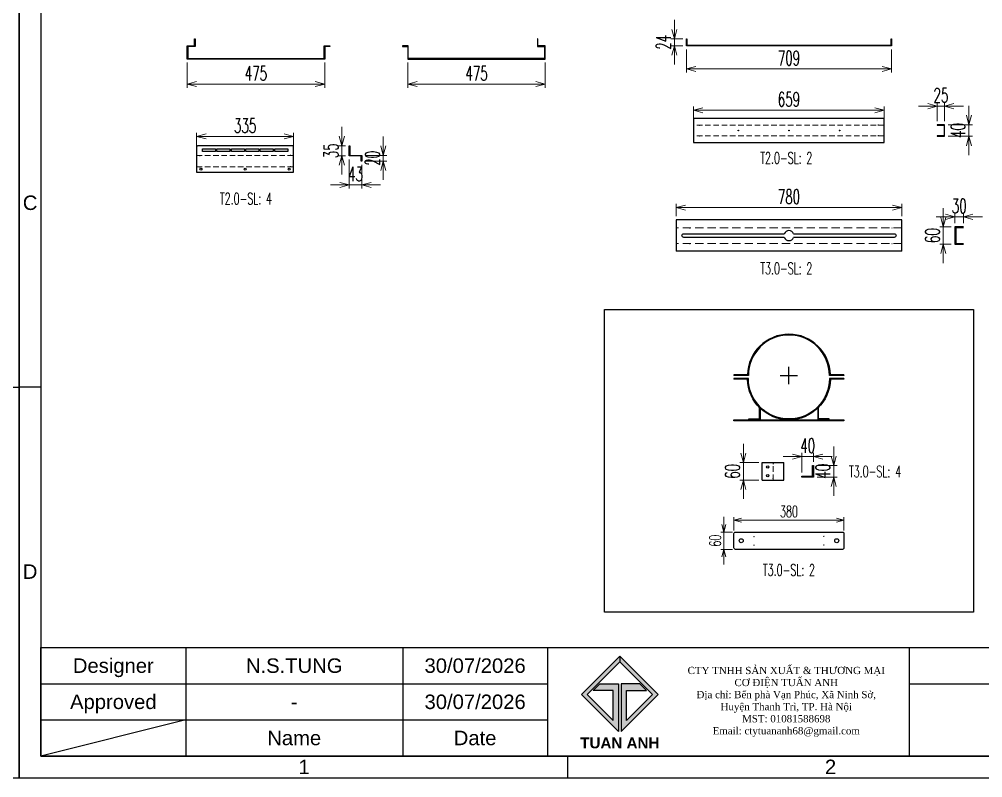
# Model space of a CAD drawing. Header units: millimetres. Extents: x -4798 to 103231, y 23514 to 54248.
# Drawn here: x 2627 to 5956, y 37689 to 40310 of the extents above; entities that cross this region are included whole.
import ezdxf
from ezdxf.enums import TextEntityAlignment as Align

# ---------------------------------------------------------------- set-up
doc = ezdxf.new("R2010")
doc.units = ezdxf.units.MM
doc.header["$LTSCALE"] = 3
doc.linetypes.add('HIDDEN', pattern=[9.525, 6.35, -3.175])
for name, color, linetype in [('@.0.DM. NÉT CHÍNH', 7, 'Continuous'), ('@.DM. DẤU', 1, 'Continuous'), ('@.DM. NÉT CHÍNH', 7, 'Continuous'), ('@.TEXT', 7, 'Continuous'), ('@.VISIBLE', 7, 'Continuous'), ('dim', 7, 'Continuous'), ('S-DIM', 7, 'Continuous')]:
    doc.layers.add(name, color=color, linetype=linetype)
doc.layers.add('@.DM. KÍCH THƯỚC', color=8, linetype='Continuous', lineweight=20, transparency=0.2)
doc.layers.add('@.DM. NÉT ĐỨT', color=8, linetype='HIDDEN', lineweight=9)
doc.styles.add('Ann_w01', font='romans.shx', dxfattribs={"width": 0.6, "bigfont": 'chineset.shx'})
doc.styles.add('Arial', font='arial.ttf')
doc.dimstyles.new('Dim 01_SC20', dxfattribs={"dimscale": 20, "dimtxt": 2, "dimasz": 1.3, "dimexe": 0.5, "dimexo": 0.5, "dimgap": 0.5, "dimtad": 1, "dimdec": 1, "dimzin": 12, "dimdsep": 46, "dimtxsty": 'Ann_w01', "dimblk": 'OPEN30', "dimcen": 1.5, "dimclrd": 6, "dimclre": 6, "dimclrt": 3, "dimadec": 1, "dimazin": 3, "dimtm": 1e-09, "dimtfac": 1, "dimtdec": 1, "dimtix": 1, "dimtmove": 0, "dimatfit": 3, "dimldrblk": 'OPEN30', "dimfxl": 0, "dimtolj": 1, "dimlwd": 0, "dimlwe": 0, "dimarcsym": 0})
doc.dimstyles.new('Dim 01_SC25', dxfattribs={"dimscale": 25, "dimtxt": 2, "dimasz": 1.3, "dimexe": 0.5, "dimexo": 0.5, "dimgap": 0.5, "dimtad": 1, "dimdec": 1, "dimzin": 12, "dimdsep": 46, "dimtxsty": 'Ann_w01', "dimblk": 'OPEN30', "dimcen": 1.5, "dimclrd": 6, "dimclre": 6, "dimclrt": 3, "dimadec": 1, "dimazin": 3, "dimtm": 1e-09, "dimtfac": 1, "dimtdec": 1, "dimtix": 1, "dimtmove": 0, "dimatfit": 3, "dimldrblk": 'OPEN30', "dimfxl": 0, "dimtolj": 1, "dimlwd": 0, "dimlwe": 0, "dimarcsym": 0})

# ---------------------------------------------------------------- blocks, each defined once
blk = doc.blocks.new('A$C4dbb82d6')
at = {"layer": '@.VISIBLE'}
h = blk.add_hatch(color=30, dxfattribs=at)
h.dxf.hatch_style = 1
h.paths.add_polyline_path([(0.214, 4.973), (3.625, 1.562), (3.625, 5.973), (1.922, 5.973), (1.297, 5.348), (3.125, 5.348), (3.125, 2.593), (0.745, 4.973), (3.75, 7.978), (3.75, 8.509)])
h = blk.add_hatch(color=150, dxfattribs=at)
h.dxf.hatch_style = 1
h.paths.add_polyline_path([(6.755, 4.973), (4.375, 2.593), (4.375, 5.348), (6.203, 5.348), (5.578, 5.973), (3.875, 5.973), (3.875, 1.562), (7.286, 4.973), (3.75, 8.509), (3.75, 7.978)])
at = {"layer": '@.VISIBLE', "color": 30}
blk.add_lwpolyline([(3.625, 5.973), (3.625, 1.562), (0.214, 4.973), (3.75, 8.509), (3.75, 7.978), (0.745, 4.973), (3.125, 2.593), (3.125, 5.348), (1.297, 5.348), (1.922, 5.973)], close=True, dxfattribs=at)
at = {"layer": '@.VISIBLE', "color": 150}
blk.add_lwpolyline([(3.875, 5.973), (3.875, 1.562), (7.286, 4.973), (3.75, 8.509), (3.75, 7.978), (6.755, 4.973), (4.375, 2.593), (4.375, 5.348), (6.203, 5.348), (5.578, 5.973)], close=True, dxfattribs=at)
at = {"layer": '@.VISIBLE', "color": 30, "insert": (3.75, 0.509), "char_height": 1, "attachment_point": 5, "style": 'Ann_w01'}
blk.add_mtext_dynamic_manual_height_columns('{\\fArial|b1|i0|c0|p34;\\W1;TUAN ANH}', width=7.5, gutter_width=49.599, heights=[0], dxfattribs=at)
blk = doc.blocks.new('KHUNG BAN VE (Made by Tung)')
at = {"layer": '@.VISIBLE', "color": 8}
for p, q in [((3, 54), (0, 54)), ((294, 54), (297, 54)), ((23, 18), (23, 3)), ((53, 18), (53, 3)), ((73, 18), (73, 3)), ((123, 18), (123, 3)), ((3, 13), (73, 13)), ((123, 13), (294, 13)), ((3, 8), (73, 8)), ((23, 8), (3, 3)), ((75.75, 3), (75.75, 0))]:
    blk.add_line(p, q, dxfattribs=at)
for points in [[(0, 0), (297, 0), (297, 210), (0, 210)], [(3, 3), (294, 3), (294, 207), (3, 207)], [(3, 18), (294, 18), (294, 3), (3, 3)]]:
    blk.add_lwpolyline(points, close=True, dxfattribs=at)
at = {"xscale": 1.5, "yscale": 1.5, "zscale": 1.5}
blk.add_blockref('A$C4dbb82d6', (77.375, 4.041), dxfattribs=at)
at = {"layer": '@.TEXT', "color": 1, "style": 'Arial'}
for s, p in [('C', (1.5, 79.5)), ('D', (1.5, 28.5)), ('30/07/2026', (63, 15.5)), ('30/07/2026', (63, 10.5)), ('1', (39.375, 1.5)), ('2', (112.125, 1.5))]:
    blk.add_text(s, height=2, dxfattribs=at).set_placement(p, align=Align.MIDDLE_CENTER)
at = {"layer": '@.TEXT', "color": 2, "style": 'Arial'}
for s, p in [('Designer', (13, 15.5)), ('Approved', (13, 10.5)), ('Name', (38, 5.5)), ('Date', (63, 5.5))]:
    blk.add_text(s, height=2, dxfattribs=at).set_placement(p, align=Align.MIDDLE_CENTER)
at = {"layer": '@.TEXT', "color": 1, "style": 'Arial'}
for tag, height, p in [('DESIGNER_NAME', 2, (38, 15.5)), ('PROJECT_CODE', 2, (258.5, 15.5)), ('SCALE', 2, (289, 15.5)), ('APPROVED_NAME', 2, (38, 10.5)), ('CUSTOMER_NAME', 2, (258.5, 10.5)), ('PAGE', 2, (289, 10.5)), ('DRAWING_NAME', 4, (173, 8)), ('TOTAL', 2, (289, 5.5))]:
    blk.add_attdef(tag, text='', height=height, dxfattribs=at).set_placement(p, align=Align.MIDDLE_CENTER)
at = {"layer": '@.VISIBLE', "color": 30, "insert": (106, 10.5), "char_height": 1, "attachment_point": 5, "style": 'Ann_w01'}
blk.add_mtext_dynamic_manual_height_columns('{\\fTimes New Roman|b0|i0|c0|p18;\\W1;CTY TNHH SẢN XUẤT & THƯƠNG MẠI CƠ ĐIỆN TUẤN ANH\\PĐịa chỉ: Bến phà Vạn Phúc, Xã Ninh Sở, Huyện Thanh Trì, TP. Hà Nội\\PMST: 01081588698\\PEmail: ctytuananh68@gmail.com}', width=28.70976, gutter_width=99.197, heights=[0], dxfattribs=at)
blk = doc.blocks.new('_Open30')
at = {"color": 0, "linetype": 'ByBlock', "lineweight": -2}
for p, q in [((-1, 0.27), (0, 0)), ((0, 0), (-1, -0.27)), ((0, 0), (-1, 0))]:
    blk.add_line(p, q, dxfattribs=at)
blk = doc.blocks.new('*D198')
at = {"layer": '@.DM. KÍCH THƯỚC', "color": 6, "lineweight": 0}
for p, q in [((3207.3, 40160.5), (3207.3, 40073.9)), ((3682.3, 40160.5), (3682.3, 40073.9)), ((3239.8, 40086.4), (3649.8, 40086.4))]:
    blk.add_line(p, q, dxfattribs=at)
at = {"layer": 'Defpoints', "color": 0}
for p in [(3207.3, 40173), (3682.3, 40173), (3682.3, 40086.4)]:
    blk.add_point(p, dxfattribs=at)
at = {"layer": '@.DM. KÍCH THƯỚC', "color": 6, "lineweight": 0, "xscale": 32.5, "yscale": 32.5, "zscale": 32.5, "rotation": 180}
blk.add_blockref('_Open30', (3207.3, 40086.4), dxfattribs=at)
at = {"layer": '@.DM. KÍCH THƯỚC', "color": 6, "lineweight": 0, "xscale": 32.5, "yscale": 32.5, "zscale": 32.5}
blk.add_blockref('_Open30', (3682.3, 40086.4), dxfattribs=at)
at = {"layer": '@.DM. KÍCH THƯỚC', "color": 3, "insert": (3444.8, 40123.9), "char_height": 50, "attachment_point": 5, "style": 'Ann_w01'}
blk.add_mtext('\\A1;475', dxfattribs=at)
blk = doc.blocks.new('*D199')
at = {"layer": '@.DM. KÍCH THƯỚC', "color": 6, "lineweight": 0}
for p, q in [((3969.2, 40160.5), (3969.2, 40073.9)), ((4444.2, 40160.5), (4444.2, 40073.9)), ((4411.7, 40086.4), (4001.7, 40086.4))]:
    blk.add_line(p, q, dxfattribs=at)
at = {"layer": 'Defpoints', "color": 0}
for p in [(3969.2, 40173), (4444.2, 40173), (3969.2, 40086.4)]:
    blk.add_point(p, dxfattribs=at)
at = {"layer": '@.DM. KÍCH THƯỚC', "color": 6, "lineweight": 0, "xscale": 32.5, "yscale": 32.5, "zscale": 32.5, "rotation": 180}
blk.add_blockref('_Open30', (3969.2, 40086.4), dxfattribs=at)
at = {"layer": '@.DM. KÍCH THƯỚC', "color": 6, "lineweight": 0, "xscale": 32.5, "yscale": 32.5, "zscale": 32.5}
blk.add_blockref('_Open30', (4444.2, 40086.4), dxfattribs=at)
at = {"layer": '@.DM. KÍCH THƯỚC', "color": 3, "insert": (4206.7, 40123.9), "char_height": 50, "attachment_point": 5, "style": 'Ann_w01'}
blk.add_mtext('\\A1;475', dxfattribs=at)
blk = doc.blocks.new('*D200')
at = {"layer": '@.DM. KÍCH THƯỚC', "color": 6, "lineweight": 0}
for p, q in [((3741.5, 39905.9), (3741.5, 39938.4)), ((3754.6, 39873.4), (3729, 39873.4)), ((3741.5, 39838.4), (3741.5, 39873.4)), ((3754.6, 39838.4), (3729, 39838.4)), ((3741.5, 39805.9), (3741.5, 39773.4))]:
    blk.add_line(p, q, dxfattribs=at)
at = {"layer": 'Defpoints', "color": 0}
for p in [(3741.5, 39873.4), (3767.1, 39873.4), (3767.1, 39838.4)]:
    blk.add_point(p, dxfattribs=at)
at = {"layer": '@.DM. KÍCH THƯỚC', "color": 6, "lineweight": 0, "xscale": 32.5, "yscale": 32.5, "zscale": 32.5}
for p, rotation in [((3741.5, 39873.4), 270), ((3741.5, 39838.4), 90)]:
    blk.add_blockref('_Open30', p, dxfattribs=dict(at, rotation=rotation))
at = {"layer": '@.DM. KÍCH THƯỚC', "color": 3, "insert": (3704, 39855.9), "char_height": 50, "attachment_point": 5, "rotation": 90, "style": 'Ann_w01'}
blk.add_mtext('\\A1;35', dxfattribs=at)
blk = doc.blocks.new('*D201')
at = {"layer": '@.DM. KÍCH THƯỚC', "color": 6, "lineweight": 0}
for p, q in [((3239.8, 39794.7), (3239.8, 39918)), ((3574.8, 39794.7), (3574.8, 39918)), ((3272.3, 39905.5), (3542.3, 39905.5))]:
    blk.add_line(p, q, dxfattribs=at)
at = {"layer": 'Defpoints', "color": 0}
for p in [(3574.8, 39905.5), (3239.8, 39782.2), (3574.8, 39782.2)]:
    blk.add_point(p, dxfattribs=at)
at = {"layer": '@.DM. KÍCH THƯỚC', "color": 6, "lineweight": 0, "xscale": 32.5, "yscale": 32.5, "zscale": 32.5, "rotation": 180}
blk.add_blockref('_Open30', (3239.8, 39905.5), dxfattribs=at)
at = {"layer": '@.DM. KÍCH THƯỚC', "color": 6, "lineweight": 0, "xscale": 32.5, "yscale": 32.5, "zscale": 32.5}
blk.add_blockref('_Open30', (3574.8, 39905.5), dxfattribs=at)
at = {"layer": '@.DM. KÍCH THƯỚC', "color": 3, "insert": (3407.3, 39943), "char_height": 50, "attachment_point": 5, "style": 'Ann_w01'}
blk.add_mtext('\\A1;335', dxfattribs=at)
blk = doc.blocks.new('*D202')
at = {"layer": '@.DM. KÍCH THƯỚC', "color": 6, "lineweight": 0}
for p, q in [((3884.8, 39872.4), (3884.8, 39904.9)), ((3822.6, 39839.9), (3897.3, 39839.9)), ((3822.6, 39819.9), (3897.3, 39819.9)), ((3884.8, 39819.9), (3884.8, 39839.9)), ((3884.8, 39787.4), (3884.8, 39754.9))]:
    blk.add_line(p, q, dxfattribs=at)
at = {"layer": 'Defpoints', "color": 0}
for p in [(3810.1, 39839.9), (3810.1, 39819.9), (3884.8, 39839.9)]:
    blk.add_point(p, dxfattribs=at)
at = {"layer": '@.DM. KÍCH THƯỚC', "color": 6, "lineweight": 0, "xscale": 32.5, "yscale": 32.5, "zscale": 32.5}
for p, rotation in [((3884.8, 39839.9), 270), ((3884.8, 39819.9), 90)]:
    blk.add_blockref('_Open30', p, dxfattribs=dict(at, rotation=rotation))
at = {"layer": '@.DM. KÍCH THƯỚC', "color": 3, "insert": (3847.3, 39829.9), "char_height": 50, "attachment_point": 5, "rotation": 90, "style": 'Ann_w01'}
blk.add_mtext('\\A1;20', dxfattribs=at)
blk = doc.blocks.new('*D171')
at = {"layer": '@.DM. KÍCH THƯỚC', "color": 6, "lineweight": 0}
for p, q in [((3767.1, 39825.9), (3767.1, 39725.3)), ((3810.1, 39807.4), (3810.1, 39725.3)), ((3734.6, 39737.8), (3702.1, 39737.8)), ((3767.1, 39737.8), (3810.1, 39737.8)), ((3842.6, 39737.8), (3875.1, 39737.8))]:
    blk.add_line(p, q, dxfattribs=at)
at = {"layer": 'Defpoints', "color": 0}
for p in [(3767.1, 39838.4), (3810.1, 39819.9), (3810.1, 39737.8)]:
    blk.add_point(p, dxfattribs=at)
at = {"layer": '@.DM. KÍCH THƯỚC', "color": 6, "lineweight": 0, "xscale": 32.5, "yscale": 32.5, "zscale": 32.5}
blk.add_blockref('_Open30', (3767.1, 39737.8), dxfattribs=at)
at = {"layer": '@.DM. KÍCH THƯỚC', "color": 6, "lineweight": 0, "xscale": 32.5, "yscale": 32.5, "zscale": 32.5, "rotation": 180}
blk.add_blockref('_Open30', (3810.1, 39737.8), dxfattribs=at)
at = {"layer": '@.DM. KÍCH THƯỚC', "color": 3, "insert": (3788.6, 39775.3), "char_height": 50, "attachment_point": 5, "style": 'Ann_w01'}
blk.add_mtext('\\A1;43', dxfattribs=at)
blk = doc.blocks.new('*D229')
at = {"layer": '@.DM. KÍCH THƯỚC', "color": 6, "lineweight": 0}
for p, q in [((4931.8, 40206.5), (4931.8, 40126.2)), ((5640.8, 40206.5), (5640.8, 40126.2)), ((4964.3, 40138.7), (5608.3, 40138.7))]:
    blk.add_line(p, q, dxfattribs=at)
at = {"layer": 'Defpoints', "color": 0}
for p in [(4931.8, 40219), (5640.8, 40219), (5640.8, 40138.7)]:
    blk.add_point(p, dxfattribs=at)
at = {"layer": '@.DM. KÍCH THƯỚC', "color": 6, "lineweight": 0, "xscale": 32.5, "yscale": 32.5, "zscale": 32.5, "rotation": 180}
blk.add_blockref('_Open30', (4931.8, 40138.7), dxfattribs=at)
at = {"layer": '@.DM. KÍCH THƯỚC', "color": 6, "lineweight": 0, "xscale": 32.5, "yscale": 32.5, "zscale": 32.5}
blk.add_blockref('_Open30', (5640.8, 40138.7), dxfattribs=at)
at = {"layer": '@.DM. KÍCH THƯỚC', "color": 3, "insert": (5286.3, 40176.2), "char_height": 50, "attachment_point": 5, "style": 'Ann_w01'}
blk.add_mtext('\\A1;709', dxfattribs=at)
blk = doc.blocks.new('*D230')
at = {"layer": '@.DM. KÍCH THƯỚC', "color": 6, "lineweight": 0}
for p, q in [((4890.4, 40275.5), (4890.4, 40308)), ((4919.3, 40243), (4877.9, 40243)), ((4919.3, 40219), (4877.9, 40219)), ((4890.4, 40243), (4890.4, 40219)), ((4890.4, 40186.5), (4890.4, 40154))]:
    blk.add_line(p, q, dxfattribs=at)
at = {"layer": 'Defpoints', "color": 0}
for p in [(4890.4, 40219), (4931.8, 40243), (4931.8, 40219)]:
    blk.add_point(p, dxfattribs=at)
at = {"layer": '@.DM. KÍCH THƯỚC', "color": 6, "lineweight": 0, "xscale": 32.5, "yscale": 32.5, "zscale": 32.5}
for p, rotation in [((4890.4, 40243), 270), ((4890.4, 40219), 90)]:
    blk.add_blockref('_Open30', p, dxfattribs=dict(at, rotation=rotation))
at = {"layer": '@.DM. KÍCH THƯỚC', "color": 3, "insert": (4852.9, 40231), "char_height": 50, "attachment_point": 5, "rotation": 90, "style": 'Ann_w01'}
blk.add_mtext('\\A1;24', dxfattribs=at)
blk = doc.blocks.new('*D234')
at = {"layer": '@.DM. KÍCH THƯỚC', "color": 6, "lineweight": 0}
for p, q in [((5908, 39978.5), (5908, 40011)), ((5836.4, 39946), (5920.5, 39946)), ((5908, 39946), (5908, 39906)), ((5836.4, 39906), (5920.5, 39906)), ((5908, 39873.5), (5908, 39841))]:
    blk.add_line(p, q, dxfattribs=at)
at = {"layer": 'Defpoints', "color": 0}
for p in [(5823.9, 39946), (5823.9, 39906), (5908, 39906)]:
    blk.add_point(p, dxfattribs=at)
at = {"layer": '@.DM. KÍCH THƯỚC', "color": 6, "lineweight": 0, "xscale": 32.5, "yscale": 32.5, "zscale": 32.5}
for p, rotation in [((5908, 39946), 270), ((5908, 39906), 90)]:
    blk.add_blockref('_Open30', p, dxfattribs=dict(at, rotation=rotation))
at = {"layer": '@.DM. KÍCH THƯỚC', "color": 3, "insert": (5870.5, 39926), "char_height": 50, "attachment_point": 5, "rotation": 90, "style": 'Ann_w01'}
blk.add_mtext('\\A1;40', dxfattribs=at)
blk = doc.blocks.new('*D235')
at = {"layer": '@.DM. KÍCH THƯỚC', "color": 6, "lineweight": 0}
for p, q in [((5798.9, 39958.5), (5798.9, 40022.5)), ((5823.9, 39958.5), (5823.9, 40022.5)), ((5766.4, 40010), (5733.9, 40010)), ((5798.9, 40010), (5823.9, 40010)), ((5856.4, 40010), (5888.9, 40010))]:
    blk.add_line(p, q, dxfattribs=at)
at = {"layer": 'Defpoints', "color": 0}
for p in [(5823.9, 40010), (5798.9, 39946), (5823.9, 39946)]:
    blk.add_point(p, dxfattribs=at)
at = {"layer": '@.DM. KÍCH THƯỚC', "color": 6, "lineweight": 0, "xscale": 32.5, "yscale": 32.5, "zscale": 32.5}
blk.add_blockref('_Open30', (5798.9, 40010), dxfattribs=at)
at = {"layer": '@.DM. KÍCH THƯỚC', "color": 6, "lineweight": 0, "xscale": 32.5, "yscale": 32.5, "zscale": 32.5, "rotation": 180}
blk.add_blockref('_Open30', (5823.9, 40010), dxfattribs=at)
at = {"layer": '@.DM. KÍCH THƯỚC', "color": 3, "insert": (5811.4, 40047.5), "char_height": 50, "attachment_point": 5, "style": 'Ann_w01'}
blk.add_mtext('\\A1;25', dxfattribs=at)
blk = doc.blocks.new('*D236')
at = {"layer": '@.DM. KÍCH THƯỚC', "color": 6, "lineweight": 0}
for p, q in [((4956.8, 39896.9), (4956.8, 40008.6)), ((5583.3, 39996.1), (4989.3, 39996.1)), ((5615.8, 39896.9), (5615.8, 40008.6))]:
    blk.add_line(p, q, dxfattribs=at)
at = {"layer": 'Defpoints', "color": 0}
for p in [(4956.8, 39996.1), (4956.8, 39884.4), (5615.8, 39884.4)]:
    blk.add_point(p, dxfattribs=at)
at = {"layer": '@.DM. KÍCH THƯỚC', "color": 6, "lineweight": 0, "xscale": 32.5, "yscale": 32.5, "zscale": 32.5, "rotation": 180}
blk.add_blockref('_Open30', (4956.8, 39996.1), dxfattribs=at)
at = {"layer": '@.DM. KÍCH THƯỚC', "color": 6, "lineweight": 0, "xscale": 32.5, "yscale": 32.5, "zscale": 32.5}
blk.add_blockref('_Open30', (5615.8, 39996.1), dxfattribs=at)
at = {"layer": '@.DM. KÍCH THƯỚC', "color": 3, "insert": (5286.3, 40033.6), "char_height": 50, "attachment_point": 5, "style": 'Ann_w01'}
blk.add_mtext('\\A1;659', dxfattribs=at)
blk = doc.blocks.new('*U152')
at = {"layer": '@.DM. NÉT CHÍNH'}
blk.add_lwpolyline([(-22.5, 4.5), (22.5, 4.5), (22.5, -4.5), (-22.5, -4.5)], close=True, dxfattribs=at)
blk = doc.blocks.new('*U153')
at = {"layer": '@.VISIBLE', "color": 0, "linetype": 'ByBlock', "lineweight": -2}
for p in [(0, 0), (50, 0), (100, 0), (150, 0), (200, 0), (250, 0)]:
    blk.add_blockref('*U152', p, dxfattribs=at)
blk = doc.blocks.new('*D223')
at = {"layer": '@.DM. KÍCH THƯỚC', "color": 6, "lineweight": 0}
for p, q in [((4896.3, 39629.3), (4896.3, 39671.9)), ((5643.8, 39659.4), (4928.8, 39659.4)), ((5676.3, 39629.3), (5676.3, 39671.9))]:
    blk.add_line(p, q, dxfattribs=at)
at = {"layer": 'Defpoints', "color": 0}
for p in [(4896.3, 39659.4), (4896.3, 39616.8), (5676.3, 39616.8)]:
    blk.add_point(p, dxfattribs=at)
at = {"layer": '@.DM. KÍCH THƯỚC', "color": 6, "lineweight": 0, "xscale": 32.5, "yscale": 32.5, "zscale": 32.5, "rotation": 180}
blk.add_blockref('_Open30', (4896.3, 39659.4), dxfattribs=at)
at = {"layer": '@.DM. KÍCH THƯỚC', "color": 6, "lineweight": 0, "xscale": 32.5, "yscale": 32.5, "zscale": 32.5}
blk.add_blockref('_Open30', (5676.3, 39659.4), dxfattribs=at)
at = {"layer": '@.DM. KÍCH THƯỚC', "color": 3, "insert": (5286.3, 39696.9), "char_height": 50, "attachment_point": 5, "style": 'Ann_w01'}
blk.add_mtext('\\A1;780', dxfattribs=at)
blk = doc.blocks.new('*D224')
at = {"layer": '@.DM. KÍCH THƯỚC', "color": 6, "lineweight": 0}
for p, q in [((5827.1, 39627.6), (5794.6, 39627.6)), ((5859.6, 39605.3), (5859.6, 39640.1)), ((5859.6, 39627.6), (5889.6, 39627.6)), ((5889.6, 39605.3), (5889.6, 39640.1)), ((5922.1, 39627.6), (5954.6, 39627.6))]:
    blk.add_line(p, q, dxfattribs=at)
at = {"layer": 'Defpoints', "color": 0}
for p in [(5889.6, 39627.6), (5859.6, 39592.8), (5889.6, 39592.8)]:
    blk.add_point(p, dxfattribs=at)
at = {"layer": '@.DM. KÍCH THƯỚC', "color": 6, "lineweight": 0, "xscale": 32.5, "yscale": 32.5, "zscale": 32.5}
blk.add_blockref('_Open30', (5859.6, 39627.6), dxfattribs=at)
at = {"layer": '@.DM. KÍCH THƯỚC', "color": 6, "lineweight": 0, "xscale": 32.5, "yscale": 32.5, "zscale": 32.5, "rotation": 180}
blk.add_blockref('_Open30', (5889.6, 39627.6), dxfattribs=at)
at = {"layer": '@.DM. KÍCH THƯỚC', "color": 3, "insert": (5874.6, 39665.1), "char_height": 50, "attachment_point": 5, "style": 'Ann_w01'}
blk.add_mtext('\\A1;30', dxfattribs=at)
blk = doc.blocks.new('*D225')
at = {"layer": '@.DM. KÍCH THƯỚC', "color": 6, "lineweight": 0}
for p, q in [((5819.7, 39625.3), (5819.7, 39657.8)), ((5847.1, 39592.8), (5807.2, 39592.8)), ((5819.7, 39592.8), (5819.7, 39532.8)), ((5847.1, 39532.8), (5807.2, 39532.8)), ((5819.7, 39500.3), (5819.7, 39467.8))]:
    blk.add_line(p, q, dxfattribs=at)
at = {"layer": 'Defpoints', "color": 0}
for p in [(5859.6, 39592.8), (5819.7, 39532.8), (5859.6, 39532.8)]:
    blk.add_point(p, dxfattribs=at)
at = {"layer": '@.DM. KÍCH THƯỚC', "color": 6, "lineweight": 0, "xscale": 32.5, "yscale": 32.5, "zscale": 32.5}
for p, rotation in [((5819.7, 39592.8), 270), ((5819.7, 39532.8), 90)]:
    blk.add_blockref('_Open30', p, dxfattribs=dict(at, rotation=rotation))
at = {"layer": '@.DM. KÍCH THƯỚC', "color": 3, "insert": (5782.2, 39562.8), "char_height": 50, "attachment_point": 5, "rotation": 90, "style": 'Ann_w01'}
blk.add_mtext('\\A1;60', dxfattribs=at)
blk = doc.blocks.new('*D246')
at = {"layer": '@.DM. KÍCH THƯỚC', "color": 6, "lineweight": 0}
for p, q in [((5128.7, 38810.3), (5128.7, 38842.8)), ((5181.8, 38777.8), (5116.2, 38777.8)), ((5128.7, 38777.8), (5128.7, 38717.8)), ((5181.8, 38717.8), (5116.2, 38717.8)), ((5128.7, 38685.3), (5128.7, 38652.8))]:
    blk.add_line(p, q, dxfattribs=at)
at = {"layer": 'Defpoints', "color": 0}
for p in [(5194.3, 38777.8), (5128.7, 38717.8), (5194.3, 38717.8)]:
    blk.add_point(p, dxfattribs=at)
at = {"layer": '@.DM. KÍCH THƯỚC', "color": 6, "lineweight": 0, "xscale": 32.5, "yscale": 32.5, "zscale": 32.5}
for p, rotation in [((5128.7, 38777.8), 270), ((5128.7, 38717.8), 90)]:
    blk.add_blockref('_Open30', p, dxfattribs=dict(at, rotation=rotation))
at = {"layer": '@.DM. KÍCH THƯỚC', "color": 3, "insert": (5091.2, 38747.8), "char_height": 50, "attachment_point": 5, "rotation": 90, "style": 'Ann_w01'}
blk.add_mtext('\\A1;60', dxfattribs=at)
blk = doc.blocks.new('*D247')
at = {"layer": '@.DM. KÍCH THƯỚC', "color": 6, "lineweight": 0}
for p, q in [((5440.8, 38800.7), (5440.8, 38833.2)), ((5383.5, 38768.2), (5453.3, 38768.2)), ((5440.8, 38728.2), (5440.8, 38768.2)), ((5383.5, 38728.2), (5453.3, 38728.2)), ((5440.8, 38695.7), (5440.8, 38663.2))]:
    blk.add_line(p, q, dxfattribs=at)
at = {"layer": 'Defpoints', "color": 0}
for p in [(5371, 38768.2), (5440.8, 38768.2), (5371, 38728.2)]:
    blk.add_point(p, dxfattribs=at)
at = {"layer": '@.DM. KÍCH THƯỚC', "color": 6, "lineweight": 0, "xscale": 32.5, "yscale": 32.5, "zscale": 32.5}
for p, rotation in [((5440.8, 38768.2), 270), ((5440.8, 38728.2), 90)]:
    blk.add_blockref('_Open30', p, dxfattribs=dict(at, rotation=rotation))
at = {"layer": '@.DM. KÍCH THƯỚC', "color": 3, "insert": (5403.3, 38748.2), "char_height": 50, "attachment_point": 5, "rotation": 90, "style": 'Ann_w01'}
blk.add_mtext('\\A1;40', dxfattribs=at)
blk = doc.blocks.new('*D248')
at = {"layer": 'Defpoints', "color": 0}
for p in [(5476.3, 38579.1), (5096.3, 38533.1), (5476.3, 38533.1)]:
    blk.add_point(p, dxfattribs=at)
at = {"layer": 'dim', "color": 6, "lineweight": 0}
for p, q in [((5096.3, 38543.1), (5096.3, 38589.1)), ((5476.3, 38543.1), (5476.3, 38589.1)), ((5122.3, 38579.1), (5450.3, 38579.1))]:
    blk.add_line(p, q, dxfattribs=at)
at = {"layer": 'dim', "color": 6, "lineweight": 0, "xscale": 26, "yscale": 26, "zscale": 26, "rotation": 180}
blk.add_blockref('_Open30', (5096.3, 38579.1), dxfattribs=at)
at = {"layer": 'dim', "color": 6, "lineweight": 0, "xscale": 26, "yscale": 26, "zscale": 26}
blk.add_blockref('_Open30', (5476.3, 38579.1), dxfattribs=at)
at = {"layer": 'dim', "color": 3, "insert": (5286.3, 38609.1), "char_height": 40, "attachment_point": 5, "style": 'Ann_w01'}
blk.add_mtext('\\A1;380', dxfattribs=at)
blk = doc.blocks.new('*D249')
at = {"layer": 'Defpoints', "color": 0}
for p in [(5101.3, 38538.1), (5061.5, 38478.1), (5101.3, 38478.1)]:
    blk.add_point(p, dxfattribs=at)
at = {"layer": 'dim', "color": 6, "lineweight": 0}
for p, q in [((5061.5, 38564.1), (5061.5, 38590.1)), ((5091.3, 38538.1), (5051.5, 38538.1)), ((5061.5, 38538.1), (5061.5, 38478.1)), ((5091.3, 38478.1), (5051.5, 38478.1)), ((5061.5, 38452.1), (5061.5, 38426.1))]:
    blk.add_line(p, q, dxfattribs=at)
at = {"layer": 'dim', "color": 6, "lineweight": 0, "xscale": 26, "yscale": 26, "zscale": 26}
for p, rotation in [((5061.5, 38538.1), 270), ((5061.5, 38478.1), 90)]:
    blk.add_blockref('_Open30', p, dxfattribs=dict(at, rotation=rotation))
at = {"layer": 'dim', "color": 3, "insert": (5031.5, 38508.1), "char_height": 40, "attachment_point": 5, "rotation": 90, "style": 'Ann_w01'}
blk.add_mtext('\\A1;60', dxfattribs=at)
blk = doc.blocks.new('A$C7074bf0e')
at = {"layer": '@.DM. NÉT CHÍNH', "color": 6}
for p, q in [((190, 126), (190, 186)), ((160, 156), (220, 156))]:
    blk.add_line(p, q, dxfattribs=at)
at = {"layer": '@.DM. NÉT CHÍNH'}
for p, q in [((0, 159), (0, 156)), ((0, 146), (0, 143)), ((25, 156), (25, 159)), ((25, 143), (25, 146)), ((355, 156), (355, 159)), ((355, 143), (355, 146)), ((380, 159), (380, 156)), ((380, 146), (380, 143)), ((25, 0), (25, 3)), ((355, 0), (355, 3))]:
    blk.add_line(p, q, dxfattribs=at)
for points in [[(380, 159), (333, 159, 0.979236), (47, 159), (0, 159)], [(380, 156), (330, 156, 1), (50, 156), (0, 156)], [(380, 146), (330, 146, -1), (50, 146), (0, 146)], [(380, 143), (333, 143, -0.979236), (47, 143), (0, 143)]]:
    blk.add_lwpolyline(points, format="xyb", dxfattribs=at)
for points in [[(50.8, 6), (87.8, 6), (87.8, 43), (90.8, 43), (90.8, 3), (50.8, 3)], [(329.2, 6), (292.2, 6), (292.2, 43), (289.2, 43), (289.2, 3), (329.2, 3)], [(0, 3), (380, 3), (380, 0), (0, 0)]]:
    blk.add_lwpolyline(points, close=True, dxfattribs=at)
blk = doc.blocks.new('*D271')
at = {"layer": 'Defpoints', "color": 0}
for p in [(5371, 38798.9), (5371, 38768.2), (5331, 38731.2)]:
    blk.add_point(p, dxfattribs=at)
at = {"layer": 'S-DIM', "color": 6, "lineweight": 0}
for p, q in [((5298.5, 38798.9), (5266, 38798.9)), ((5331, 38743.7), (5331, 38811.4)), ((5331, 38798.9), (5371, 38798.9)), ((5371, 38780.7), (5371, 38811.4)), ((5403.5, 38798.9), (5436, 38798.9))]:
    blk.add_line(p, q, dxfattribs=at)
at = {"layer": 'S-DIM', "color": 6, "lineweight": 0, "xscale": 32.5, "yscale": 32.5, "zscale": 32.5}
blk.add_blockref('_Open30', (5331, 38798.9), dxfattribs=at)
at = {"layer": 'S-DIM', "color": 6, "lineweight": 0, "xscale": 32.5, "yscale": 32.5, "zscale": 32.5, "rotation": 180}
blk.add_blockref('_Open30', (5371, 38798.9), dxfattribs=at)
at = {"layer": 'S-DIM', "color": 3, "insert": (5351, 38836.4), "char_height": 50, "attachment_point": 5, "style": 'Ann_w01'}
blk.add_mtext('\\A1;40', dxfattribs=at)

msp = doc.modelspace()

# ---------------------------------------------------------------- linework, layer by layer
for p, q in [((4896.33, 39616.8), (4896.33, 39508.8)), ((5676.33, 39616.8), (4896.33, 39616.8)), ((5676.33, 39508.8), (5676.33, 39616.8)), ((5676.33, 39508.8), (4896.33, 39508.8))]:
    msp.add_line(p, q)
for start, end in [(21.80375, 158.19625), (201.80375, 338.19625)]:
    msp.add_arc((5286.33, 39562.8), 17.5, start, end)
at = {"layer": '@.0.DM. NÉT CHÍNH', "color": 1}
for p, q in [((4943.18, 39589.8), (4944.68, 39589.8)), ((5641.92, 39589.8), (5643.42, 39589.8)), ((4943.18, 39535.8), (4944.68, 39535.8)), ((5641.92, 39535.8), (5643.42, 39535.8)), ((5165.14, 38523.09), (5166.14, 38523.09)), ((5165.64, 38522.59), (5165.64, 38523.59)), ((5407.53, 38523.09), (5406.53, 38523.09)), ((5407.03, 38522.59), (5407.03, 38523.59)), ((5165.14, 38493.09), (5166.14, 38493.09)), ((5165.64, 38492.59), (5165.64, 38493.59)), ((5407.53, 38493.09), (5406.53, 38493.09)), ((5407.03, 38492.59), (5407.03, 38493.59))]:
    msp.add_line(p, q, dxfattribs=at)
at = {"layer": '@.DM. DẤU'}
for p, q in [((5231.73, 38774.09), (5231.73, 38772.59)), ((5231.73, 38721.57), (5231.73, 38723.07))]:
    msp.add_line(p, q, dxfattribs=at)
at = {"layer": '@.DM. NÉT CHÍNH', "color": 1}
for p, q in [((4976.83, 39944.33), (4978.83, 39944.33)), ((5595.83, 39944.33), (5593.83, 39944.33)), ((4976.83, 39907.73), (4978.83, 39907.73)), ((5595.83, 39907.73), (5593.83, 39907.73)), ((3249.54, 39840.11), (3251.54, 39840.11)), ((3565.02, 39840.11), (3563.02, 39840.11)), ((3249.54, 39800.51), (3251.54, 39800.51)), ((3565.02, 39800.51), (3563.02, 39800.51))]:
    msp.add_line(p, q, dxfattribs=at)
at = {"layer": '@.DM. NÉT CHÍNH'}
for p, q in [((5194.33, 38717.83), (5194.33, 38777.83)), ((5194.33, 38777.83), (5269.13, 38777.83)), ((5269.13, 38717.83), (5269.13, 38777.83)), ((5194.33, 38717.83), (5269.13, 38717.83)), ((5349.51, 38728.16), (5349.51, 38731.16))]:
    msp.add_line(p, q, dxfattribs=at)
for points in [[(3700.28, 40216.04), (3682.28, 40216.04), (3682.28, 40173.04), (3207.28, 40173.04), (3207.28, 40218.04), (3232.28, 40218.04), (3232.28, 40243.04), (3234.28, 40243.04), (3234.28, 40216.04), (3209.28, 40216.04), (3209.28, 40175.04), (3680.28, 40175.04), (3680.28, 40218.04), (3700.28, 40218.04)], [(3951.16, 40216.04), (3969.16, 40216.04), (3969.16, 40173.04), (4444.16, 40173.04), (4444.16, 40218.04), (4419.16, 40218.04), (4419.16, 40243.04), (4417.16, 40243.04), (4417.16, 40216.04), (4442.16, 40216.04), (4442.16, 40175.04), (3971.16, 40175.04), (3971.16, 40218.04), (3951.16, 40218.04)], [(5640.83, 40243.04), (5640.83, 40219.04), (4931.83, 40219.04), (4931.83, 40243.04), (4933.33, 40243.04), (4933.33, 40220.54), (5639.33, 40220.54), (5639.33, 40243.04)], [(4956.83, 39884.43), (5615.83, 39884.43), (5615.83, 39967.63), (4956.83, 39967.63)], [(5798.94, 39906.03), (5823.94, 39906.03), (5823.94, 39946.03), (5798.94, 39946.03), (5798.94, 39944.53), (5822.44, 39944.53), (5822.44, 39907.53), (5798.94, 39907.53)], [(5331.01, 38731.16), (5368.01, 38731.16), (5368.01, 38768.16), (5371.01, 38768.16), (5371.01, 38728.16), (5331.01, 38728.16)]]:
    msp.add_lwpolyline(points, close=True, dxfattribs=at)
for points in [[(3574.78, 39782.21), (3574.78, 39868.41, 0.4142136), (3569.78, 39873.41), (3244.78, 39873.41, 0.4142136), (3239.78, 39868.41), (3239.78, 39782.21)], [(5101.33, 38538.09), (5471.33, 38538.09, -0.4142136), (5476.33, 38533.09), (5476.33, 38483.09, -0.4142136), (5471.33, 38478.09), (5101.33, 38478.09, -0.4142136), (5096.33, 38483.09), (5096.33, 38533.09, -0.4142136)]]:
    msp.add_lwpolyline(points, format="xyb", close=True, dxfattribs=at)
for points in [[(3808.63, 39838.41), (3767.13, 39838.41), (3767.13, 39873.41), (3768.63, 39873.41), (3768.63, 39839.91), (3810.13, 39839.91)], [(3810.13, 39839.91), (3810.13, 39819.91), (3808.63, 39819.91), (3808.63, 39838.41)], [(5889.56, 39592.8), (5859.56, 39592.8), (5859.56, 39532.8), (5889.56, 39532.8)], [(5889.56, 39589.8), (5862.56, 39589.8), (5862.56, 39535.8), (5889.56, 39535.8)]]:
    msp.add_lwpolyline(points, dxfattribs=at)
for points in [[(5270.08, 39556.3), (4922.83, 39556.3, -0.4142136), (4916.33, 39562.8), (4916.33, 39562.8, -0.4142136), (4922.83, 39569.3), (5270.08, 39569.3)], [(5302.58, 39569.3), (5649.83, 39569.3, -0.4142136), (5656.33, 39562.8), (5656.33, 39562.8, -0.4142136), (5649.83, 39556.3), (5302.58, 39556.3)]]:
    msp.add_lwpolyline(points, format="xyb", dxfattribs=at)
for centre, radius in [((3254.78, 39792.21), 3.5), ((3407.28, 39792.21), 3.5), ((3559.78, 39792.21), 3.5), ((5212.83, 38762.83), 4), ((5212.83, 38732.83), 4), ((5121.33, 38508.09), 7), ((5451.33, 38508.09), 7)]:
    msp.add_circle(centre, radius, dxfattribs=at)
at = {"layer": '@.DM. NÉT ĐỨT'}
for p, q in [((5615.83, 39944.33), (4956.83, 39944.33)), ((5615.83, 39907.73), (4956.83, 39907.73)), ((3239.78, 39840.11), (3574.78, 39840.11)), ((3239.78, 39800.51), (3574.78, 39800.51)), ((5231.73, 38717.83), (5231.73, 38777.83))]:
    msp.add_line(p, q, dxfattribs=at)
at = {"layer": '@.DM. NÉT ĐỨT', "ltscale": 1.5}
for p, q in [((5676.33, 39589.8), (4896.33, 39589.8)), ((5676.33, 39535.8), (4896.33, 39535.8))]:
    msp.add_line(p, q, dxfattribs=at)
at = {"layer": '@.VISIBLE'}
msp.add_lwpolyline([(5923.83, 38261.6), (4648.83, 38261.6), (4648.83, 39306.95), (5923.83, 39306.95)], close=True, dxfattribs=at)
for centre in [(5111.33, 39926.03), (5286.33, 39926.03), (5461.33, 39926.03)]:
    msp.add_circle(centre, 1, dxfattribs=at)

# ---------------------------------------------------------------- block references
at = {"layer": '@.DM. NÉT CHÍNH'}
msp.add_blockref('A$C7074bf0e', (5096.33, 38922.87), dxfattribs=at)
at = {"layer": '@.VISIBLE', "xscale": 25, "yscale": 25, "zscale": 25}
msp.add_blockref('KHUNG BAN VE (Made by Tung)', (-4798.03, 37688.72), dxfattribs=at)
at = {"layer": '@.VISIBLE'}
ref = msp.add_blockref('KHUNG BAN VE (Made by Tung)', (2626.97, 37688.72), dxfattribs=dict(at, xscale=25, yscale=25, zscale=25))
ref.add_attrib('APPROVED_NAME', '-', dxfattribs={"layer": '@.TEXT', "color": 1, "height": 50, "style": 'Arial'}).set_placement((3576.97, 37951.22), align=Align.MIDDLE_CENTER)
ref.add_attrib('DESIGNER_NAME', 'N.S.TUNG', dxfattribs={"layer": '@.TEXT', "color": 1, "height": 50, "style": 'Arial'}).set_placement((3576.97, 38076.22), align=Align.MIDDLE_CENTER)
msp.add_blockref('*U153', (3282.28, 39858.41), dxfattribs=at)

# ---------------------------------------------------------------- texts
at = {"layer": 'dim', "color": 2, "style": 'Ann_w01', "width": 0.6}
for s, p in [('T2.0-SL: 2', (5277.28, 39830.9)), ('T2.0-SL: 4', (3410.15, 39690.66)), ('T3.0-SL: 2', (5277.28, 39449.18)), ('T3.0-SL: 4', (5583.79, 38747.32)), ('T3.0-SL: 2', (5286.33, 38406.73))]:
    msp.add_text(s, height=40, dxfattribs=at).set_placement(p, align=Align.MIDDLE_CENTER)

# ---------------------------------------------------------------- dimensions: what is measured, and where the dimension line sits
at = {"layer": '@.DM. KÍCH THƯỚC'}
for base, p1, p2, angle, picture, middle in [((4890.37, 40219.04), (4931.83, 40243.04), (4931.83, 40219.04), 90, '*D230', (4852.87, 40231.04)), ((3969.16, 40086.37), (4444.16, 40173.04), (3969.16, 40173.04), 180, '*D199', (4206.66, 40123.87)), ((5908.04, 39906.03), (5823.94, 39946.03), (5823.94, 39906.03), 90, '*D234', (5870.54, 39926.03)), ((3741.49, 39873.41), (3767.13, 39838.41), (3767.13, 39873.41), 90, '*D200', (3703.99, 39855.91)), ((3884.81, 39839.91), (3810.13, 39819.91), (3810.13, 39839.91), 90, '*D202', (3847.31, 39829.91)), ((5819.73, 39532.8), (5859.56, 39592.8), (5859.56, 39532.8), 90, '*D225', (5782.23, 39562.8)), ((5128.66, 38717.83), (5194.33, 38777.83), (5194.33, 38717.83), 90, '*D246', (5091.16, 38747.83)), ((5440.78, 38768.16), (5371.01, 38728.16), (5371.01, 38768.16), 90, '*D247', (5403.28, 38748.16))]:
    dim = msp.add_linear_dim(base=base, p1=p1, p2=p2, angle=angle, dimstyle='Dim 01_SC25', dxfattribs=at)
    dim.commit()
    dim.dimension.update_dxf_attribs({"geometry": picture, "text_midpoint": middle})
for base, p1, p2, picture, middle in [((5640.83, 40138.75), (4931.83, 40219.04), (5640.83, 40219.04), '*D229', (5286.33, 40176.25)), ((3682.28, 40086.37), (3207.28, 40173.04), (3682.28, 40173.04), '*D198', (3444.78, 40123.87)), ((5823.94, 40009.98), (5798.94, 39946.03), (5823.94, 39946.03), '*D235', (5811.44, 40047.48)), ((4956.83, 39996.13), (5615.83, 39884.43), (4956.83, 39884.43), '*D236', (5286.33, 40033.63)), ((3574.78, 39905.48), (3239.78, 39782.21), (3574.78, 39782.21), '*D201', (3407.28, 39942.98)), ((3810.13, 39737.79), (3767.13, 39838.41), (3810.13, 39819.91), '*D171', (3788.63, 39775.29)), ((4896.33, 39659.39), (5676.33, 39616.8), (4896.33, 39616.8), '*D223', (5286.33, 39696.89)), ((5889.56, 39627.63), (5859.56, 39592.8), (5889.56, 39592.8), '*D224', (5874.56, 39665.13))]:
    dim = msp.add_linear_dim(base=base, p1=p1, p2=p2, dimstyle='Dim 01_SC25', dxfattribs=at)
    dim.commit()
    dim.dimension.update_dxf_attribs({"geometry": picture, "text_midpoint": middle})
at = {"layer": 'dim'}
dim = msp.add_linear_dim(base=(5476.33, 38579.11), p1=(5096.33, 38533.09), p2=(5476.33, 38533.09), dimstyle='Dim 01_SC20', dxfattribs=at)
dim.commit()
dim.dimension.update_dxf_attribs({"geometry": '*D248', "text_midpoint": (5286.33, 38609.11)})
dim = msp.add_linear_dim(base=(5061.5, 38478.09), p1=(5101.33, 38538.09), p2=(5101.33, 38478.09), angle=90, dimstyle='Dim 01_SC20', dxfattribs=at)
dim.commit()
dim.dimension.update_dxf_attribs({"geometry": '*D249', "text_midpoint": (5031.5, 38508.09)})
at = {"layer": 'S-DIM'}
dim = msp.add_linear_dim(base=(5371.01, 38798.86), p1=(5331.01, 38731.16), p2=(5371.01, 38768.16), dimstyle='Dim 01_SC25', override={"dimfxl": 5}, dxfattribs=at)
dim.commit()
dim.dimension.update_dxf_attribs({"geometry": '*D271', "text_midpoint": (5351.01, 38836.36)})

doc.saveas('drawing.dxf')
